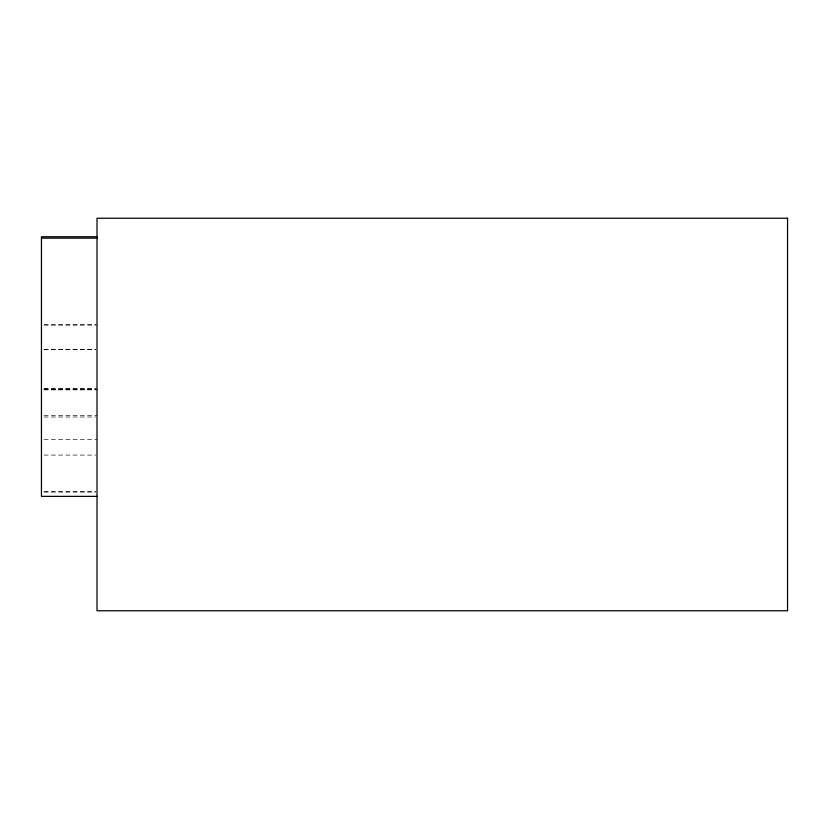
<?xml version="1.0" encoding="UTF-8"?>
<svg xmlns="http://www.w3.org/2000/svg" width="829" height="829" viewBox="0 0 829 829"><rect width="100%" height="100%" fill="white"/><g stroke="black" fill="none" stroke-linecap="round" stroke-linejoin="round"><path stroke-width="0.62" stroke-dasharray="4.14 3.11" d="M44.03 324.761L95.718 324.761M44.03 325.103L97.014 325.103M44.03 349.372L95.718 349.372M44.03 349.703L95.718 349.703M44.03 388.697L95.718 388.697M44.03 389.039L97.014 389.039M44.03 389.526L97.014 389.526M44.03 389.868L97.014 389.868M44.03 415.557L97.014 415.557M44.03 416.997L95.718 416.997M44.03 439.515L97.014 439.515M44.03 455.08L95.718 455.08M44.03 491.742L95.718 491.742M44.03 492.053L95.718 492.053"/><path stroke-width="1.24" d="M97.014 236.752L41.45 236.752L41.45 496.374L97.014 496.374M41.45 238.141L97.014 238.141M787.55 218.234L97.014 218.234L97.014 610.766L787.55 610.766L787.55 218.234"/></g></svg>
